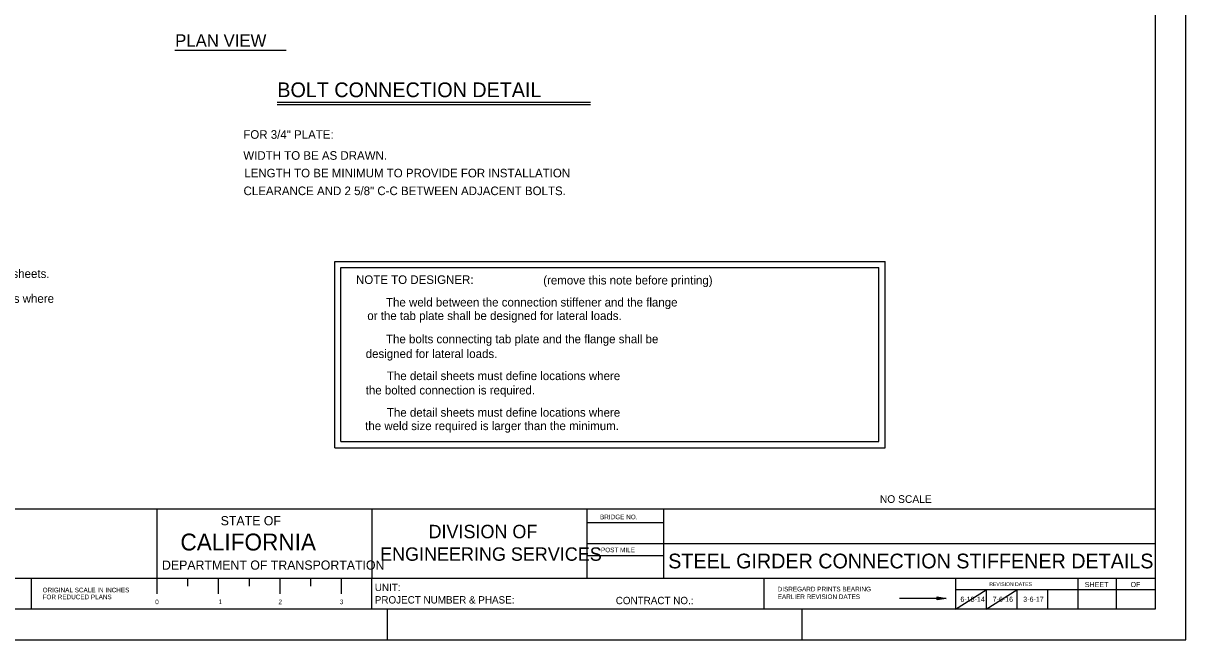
# Model space of a CAD drawing. Extents: x 0 to 2.83, y 0 to 1.83.
# Drawn here: x 1.256 to 2.833, y 0 to 0.837 of the extents above; entities that cross this region are included whole.
import ezdxf

# ---------------------------------------------------------------- set-up
doc = ezdxf.new("R2010")
doc.units = 0
for name, color, linetype in [('10 Sheet Format', 7, 'Continuous'), ('14 Ramp Anno', 7, 'Continuous'), ('210 Border', 7, 'Continuous'), ('214 Text and Titles', 7, 'Continuous'), ('215 Design Notes', 7, 'Continuous')]:
    doc.layers.add(name, color=color, linetype=linetype)

msp = doc.modelspace()

# ---------------------------------------------------------------- linework, layer by layer
at = {"layer": '10 Sheet Format'}
msp.add_lwpolyline([(0, 0), (2.8333, 0), (2.8333, 1.8333), (0, 1.8333)], close=True, dxfattribs=at)
at = {"layer": '14 Ramp Anno'}
for p, q in [((1.6005, 0.7298), (2.0257, 0.7298)), ((1.6005, 0.7265), (2.0257, 0.7265))]:
    msp.add_line(p, q, dxfattribs=at)
at = {"layer": '210 Border'}
for p, q in [((2.7917, 1.7917), (2.7917, 0.0417)), ((2.7917, 0.1771), (0.0833, 0.1771)), ((1.4375, 0.1771), (1.4375, 0.0833)), ((1.7292, 0.1771), (1.7292, 0.0833)), ((2.0208, 0.1771), (2.0208, 0.0833)), ((2.125, 0.1771), (2.125, 0.0833)), ((2.0208, 0.1593), (2.125, 0.1593)), ((2.0208, 0.1593), (2.125, 0.1593)), ((2.7917, 0.1302), (2.0208, 0.1302)), ((2.0208, 0.1146), (2.125, 0.1146)), ((2.0208, 0.1146), (2.125, 0.1146)), ((2.7917, 0.0833), (0.0833, 0.0833)), ((1.2671, 0.0833), (1.2671, 0.0417)), ((1.4375, 0.0833), (1.4375, 0.0625)), ((1.4792, 0.0833), (1.4792, 0.0729)), ((1.5208, 0.0833), (1.5208, 0.0625)), ((1.5625, 0.0833), (1.5625, 0.0729)), ((1.6042, 0.0833), (1.6042, 0.0625)), ((1.6458, 0.0833), (1.6458, 0.0729)), ((1.6875, 0.0833), (1.6875, 0.0625)), ((1.7292, 0.0417), (1.7292, 0.0833)), ((2.2614, 0.0417), (2.2614, 0.0833)), ((2.5208, 0.0833), (2.5208, 0.0417)), ((2.6869, 0.0831), (2.6869, 0.0417)), ((2.739, 0.0833), (2.739, 0.0417)), ((2.7917, 0.0677), (2.5208, 0.0677)), ((2.5208, 0.0417), (2.5625, 0.0677)), ((2.5625, 0.0677), (2.5625, 0.0417)), ((2.5625, 0.0417), (2.6042, 0.0677)), ((2.6042, 0.0677), (2.6042, 0.0417)), ((2.6458, 0.0677), (2.6458, 0.0417)), ((2.5028, 0.0561), (2.4448, 0.0561)), ((2.496, 0.0582), (2.5085, 0.0561)), ((2.496, 0.054), (2.496, 0.0582)), ((2.5085, 0.0561), (2.496, 0.054)), ((2.4981, 0.0568), (2.5023, 0.0561)), ((2.4981, 0.0554), (2.4981, 0.0568)), ((2.5023, 0.0561), (2.4981, 0.0554)), ((2.7917, 0.0417), (0.0833, 0.0417)), ((1.75, 0.0417), (1.75, 0)), ((2.3125, 0.0417), (2.3125, 0))]:
    msp.add_line(p, q, dxfattribs=at)
for points in [[(2.5022, 0.0561), (2.4903, 0.0561)], [(2.5085, 0.0561), (2.496, 0.0561)], [(2.5023, 0.0561), (2.4981, 0.0561)], [(2.5085, 0.0561), (2.5025, 0.0561)]]:
    msp.add_lwpolyline(points, dxfattribs=at)
at = {"layer": '214 Text and Titles'}
msp.add_line((1.462, 0.8006), (1.6127, 0.8006), dxfattribs=at)
at = {"layer": '215 Design Notes'}
for p, q in [((1.6787, 0.5135), (2.4253, 0.5135)), ((1.6787, 0.2607), (1.6787, 0.5135)), ((1.6871, 0.5052), (2.417, 0.5052)), ((1.6871, 0.2691), (1.6871, 0.5052)), ((2.417, 0.2691), (2.417, 0.5052)), ((2.4253, 0.2607), (2.4253, 0.5135)), ((1.6871, 0.2691), (2.417, 0.2691)), ((1.6787, 0.2607), (2.4253, 0.2607))]:
    msp.add_line(p, q, dxfattribs=at)

# ---------------------------------------------------------------- texts
at = {"layer": '14 Ramp Anno'}
for s, height, p in [('PLAN VIEW', 0.017, (1.4622, 0.805)), ('BOLT CONNECTION DETAIL', 0.020003, (1.6009, 0.7366))]:
    msp.add_text(s, height=height, dxfattribs=at).set_placement(p)
at = {"layer": '210 Border'}
for s, height, p in [('STATE OF', 0.0125, (1.524, 0.1554)), ('BRIDGE NO.', 0.00625, (2.0387, 0.1636)), ('CALIFORNIA', 0.02292, (1.4694, 0.1212)), ('DIVISION OF', 0.018228, (1.806, 0.1378)), ('ENGINEERING SERVICES', 0.018228, (1.7403, 0.1072)), ('POST MILE', 0.00625, (2.04, 0.1188)), ('STEEL GIRDER CONNECTION STIFFENER DETAILS', 0.02, (2.1312, 0.0969)), ('DEPARTMENT OF TRANSPORTATION', 0.012498, (1.4444, 0.0951)), ('ORIGINAL SCALE IN INCHES', 0.006234, (1.2824, 0.0644)), ('UNIT:', 0.01, (1.7331, 0.0661)), ('DISREGARD PRINTS BEARING', 0.006249, (2.2797, 0.0657)), ('REVISION DATES', 0.004999, (2.5668, 0.073)), ('SHEET', 0.00695, (2.6964, 0.0715)), ('OF', 0.00695, (2.7585, 0.0715)), ('FOR REDUCED PLANS', 0.006234, (1.2824, 0.055)), ('0', 0.00623, (1.4352, 0.0483)), ('1', 0.00623, (1.5209, 0.0485)), ('2', 0.00623, (1.6024, 0.0483)), ('3', 0.00623, (1.6856, 0.0483)), ('PROJECT NUMBER & PHASE:', 0.01, (1.7331, 0.0492)), ('CONTRACT NO.:', 0.01, (2.06, 0.0483)), ('EARLIER REVISION DATES', 0.006249, (2.2797, 0.0553)), ('6-18-14', 0.00694, (2.5276, 0.0515)), ('7-6-16', 0.00694, (2.5713, 0.0515)), ('3-6-17', 0.00694, (2.6129, 0.0515))]:
    msp.add_text(s, height=height, dxfattribs=at).set_placement(p)
at = {"layer": '214 Text and Titles'}
for s, height, p in [('FOR 3/4" PLATE:', 0.011667, (1.5547, 0.6801)), ('WIDTH TO BE AS DRAWN.', 0.011667, (1.5547, 0.6516)), ('LENGTH TO BE MINIMUM TO PROVIDE FOR INSTALLATION', 0.011667, (1.556, 0.6277)), ('CLEARANCE AND 2 5/8" C-C BETWEEN ADJACENT BOLTS.', 0.011667, (1.555, 0.6036)), ('NO SCALE ', 0.01042, (2.4183, 0.1858))]:
    msp.add_text(s, height=height, dxfattribs=at).set_placement(p)
at = {"layer": '215 Design Notes'}
for s, p in [('1.  For stiffener sizes see Project Plan sheets.', (0.9744, 0.4912)), ('NOTE TO DESIGNER:', (1.7076, 0.483)), ('(remove this note before printing)', (1.9616, 0.4823)), ('2.  See Project Plan sheets for locations where', (0.9744, 0.4574)), ('The weld between the connection stiffener and the flange', (1.7483, 0.4524)), ('    or the tab plate shall be designed for lateral loads.', (1.7056, 0.4341)), ('The bolts connecting tab plate and the flange shall be', (1.7483, 0.4025)), ('    designed for lateral loads.', (1.7034, 0.3825)), ('The detail sheets must define locations where', (1.7495, 0.3525)), ('    the bolted connection is required.', (1.7034, 0.333)), ('The detail sheets must define locations where', (1.7495, 0.3028)), ('    the weld size required is larger than the minimum.', (1.7027, 0.2846))]:
    msp.add_text(s, height=0.011667, dxfattribs=at).set_placement(p)

doc.saveas('drawing.dxf')
